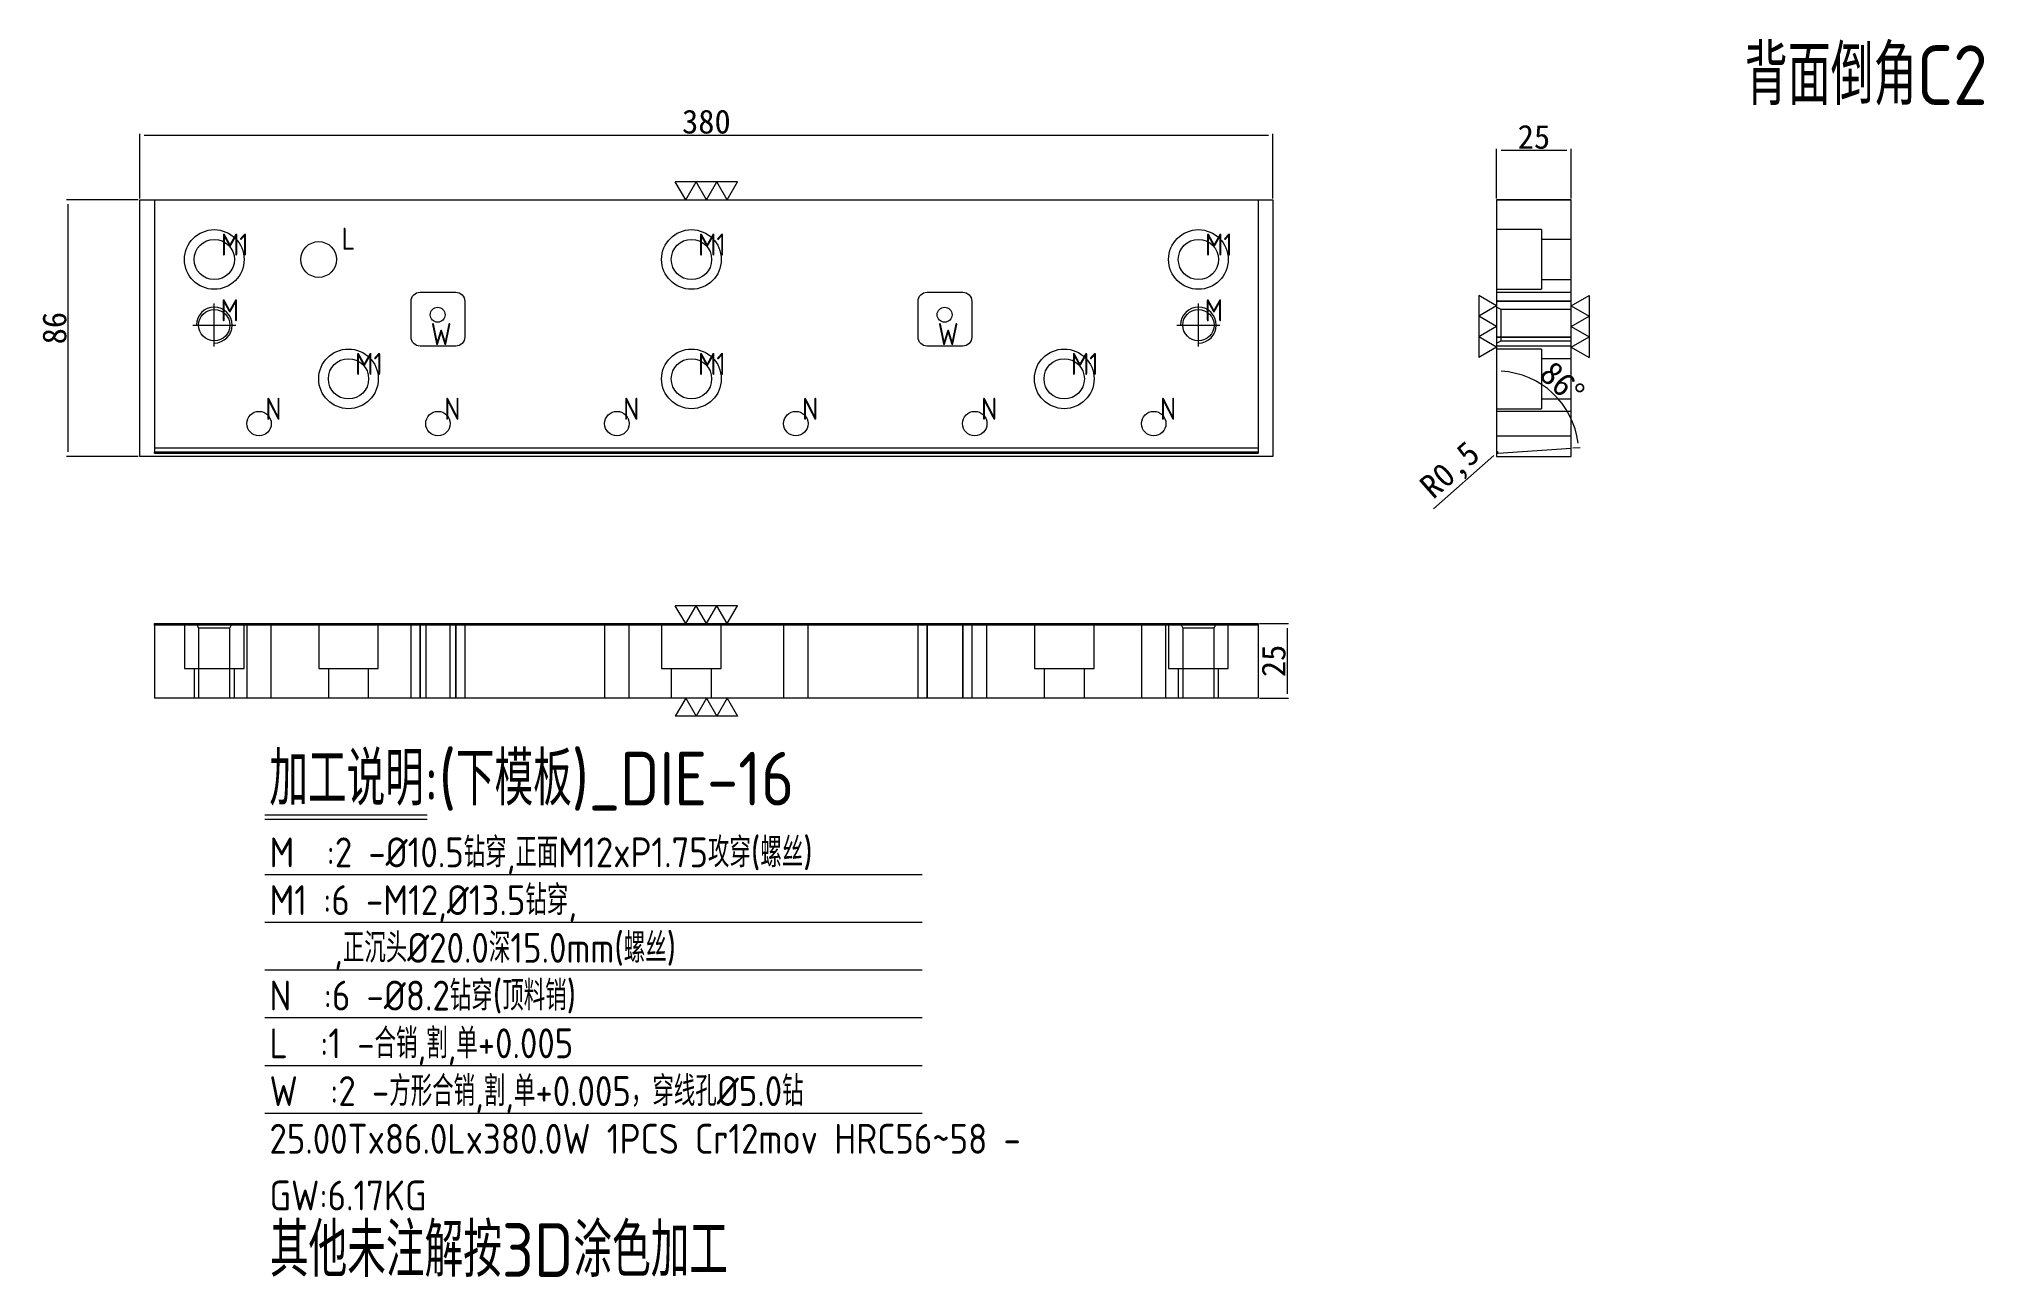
# Model space of a CAD drawing. Header units: millimetres. Extents: x 23722 to 24374, y 44812 to 45227.
import ezdxf

# ---------------------------------------------------------------- set-up
doc = ezdxf.new("R2010")
doc.units = ezdxf.units.MM
doc.linetypes.add('CENTER', pattern=[0])
doc.linetypes.add('DASHED', pattern=[0])
doc.layers.add('DIE', color=7, linetype='Continuous', true_color=0xffffff)
doc.layers.add('U1', color=7, linetype='Continuous', true_color=0xffffff)
doc.layers.add('dim', color=4, linetype='Continuous')
doc.styles.add('_PUG_ERP', font='txt')
doc.styles.add('gbenor', font='gbenor.shx', dxfattribs={"bigfont": 'gbcbig'})
doc.dimstyles.new('_PUG_ERP', dxfattribs={"dimtxt": 8, "dimasz": 1.5, "dimexe": 0.5, "dimexo": 0.5, "dimgap": 0.5, "dimtad": 1, "dimtxsty": '_PUG_ERP', "dimblk": 'CLOSEDBLANK', "dimcen": 0, "dimclrd": 4, "dimclre": 4, "dimclrt": 3, "dimazin": 3, "dimtfac": 1, "dimtmove": 0, "dimatfit": 3, "dimldrblk": 'CLOSEDBLANK', "dimlwd": 9, "dimlwe": 9})

# ---------------------------------------------------------------- blocks, each defined once
blk = doc.blocks.new('*D1266')
at = {"layer": 'Defpoints', "color": 0}
for p in [(24130.5, 45030.6), (24130.5, 45005.6), (24140.25, 45005.6)]:
    blk.add_point(p, dxfattribs=at)
at = {"layer": 'dim', "color": 4, "lineweight": 9}
for p, q in [((24131, 45030.6), (24140.75, 45030.6)), ((24140.25, 45029.1), (24140.25, 45007.1)), ((24131, 45005.6), (24140.75, 45005.6))]:
    blk.add_line(p, q, dxfattribs=at)
at = {"layer": 'dim', "color": 3, "lineweight": 18, "insert": (24135.75, 45018.1), "char_height": 8, "attachment_point": 5, "rotation": 90, "style": '_PUG_ERP'}
blk.add_mtext('25', dxfattribs=at)
blk = doc.blocks.new('_ClosedBlank')
blk = doc.blocks.new('*D1267')
at = {"layer": 'Defpoints', "color": 0}
for p in [(24135.5, 45194.31), (23755.5, 45172.64), (24135.5, 45172.64)]:
    blk.add_point(p, dxfattribs=at)
at = {"layer": 'dim', "color": 4, "lineweight": 9}
for p, q in [((23755.5, 45173.14), (23755.5, 45194.81)), ((23757, 45194.31), (24134, 45194.31)), ((24135.5, 45173.14), (24135.5, 45194.81))]:
    blk.add_line(p, q, dxfattribs=at)
at = {"layer": 'dim', "color": 3, "lineweight": 18, "insert": (23945.5, 45198.81), "char_height": 8, "attachment_point": 5, "style": '_PUG_ERP'}
blk.add_mtext('380', dxfattribs=at)
blk = doc.blocks.new('*D1268')
at = {"layer": 'Defpoints', "color": 0}
for p in [(23755.5, 45172.64), (23731.43, 45086.64), (23755.5, 45086.64)]:
    blk.add_point(p, dxfattribs=at)
at = {"layer": 'dim', "color": 4, "lineweight": 9}
for p, q in [((23755, 45172.64), (23730.93, 45172.64)), ((23731.43, 45171.14), (23731.43, 45088.14)), ((23755, 45086.64), (23730.93, 45086.64))]:
    blk.add_line(p, q, dxfattribs=at)
at = {"layer": 'dim', "color": 3, "lineweight": 18, "insert": (23726.93, 45129.64), "char_height": 8, "attachment_point": 5, "rotation": 90, "style": '_PUG_ERP'}
blk.add_mtext('86', dxfattribs=at)
blk = doc.blocks.new('*D1269')
at = {"layer": 'Defpoints', "color": 0}
for p in [(24210.5, 45189.2), (24210.5, 45172.64), (24235.5, 45172.64)]:
    blk.add_point(p, dxfattribs=at)
at = {"layer": 'dim', "color": 4, "lineweight": 9}
for p, q in [((24210.5, 45173.14), (24210.5, 45189.7)), ((24234, 45189.2), (24212, 45189.2)), ((24235.5, 45173.14), (24235.5, 45189.7))]:
    blk.add_line(p, q, dxfattribs=at)
at = {"layer": 'dim', "color": 3, "lineweight": 18, "insert": (24223, 45193.7), "char_height": 8, "attachment_point": 5, "style": '_PUG_ERP'}
blk.add_mtext('25', dxfattribs=at)
blk = doc.blocks.new('*D1270')
at = {"layer": 'Defpoints', "color": 0}
for p in [(24210.5, 45172.64), (24233.68, 45102.56), (24210.5, 45088.23), (24211.03, 45087.73), (24235.5, 45089.44)]:
    blk.add_point(p, dxfattribs=at)
at = {"layer": 'dim', "color": 4, "lineweight": 9}
blk.add_line((24235.99, 45089.48), (24238.46, 45089.65), dxfattribs=at)
blk.add_arc((24210.5, 45087.69), 27.54, 7.12155, 86.87845, dxfattribs=at)
at = {"layer": 'dim', "color": 3, "lineweight": 18, "insert": (24232.47, 45111.26), "char_height": 8, "attachment_point": 5, "rotation": 317, "style": '_PUG_ERP'}
blk.add_mtext('86%%d', dxfattribs=at)
blk = doc.blocks.new('*D1271')
at = {"layer": 'Defpoints', "color": 0}
for p in [(24210.62, 45087.9), (24211, 45088.23)]:
    blk.add_point(p, dxfattribs=at)
at = {"layer": 'dim', "color": 4, "lineweight": 9}
for p, q in [((24189.35, 45069.11), (24209.5, 45086.91)), ((24211, 45088.23), (24210.62, 45087.9))]:
    blk.add_line(p, q, dxfattribs=at)
at = {"layer": 'dim', "color": 3, "lineweight": 18, "insert": (24195.38, 45081.45), "char_height": 8, "attachment_point": 5, "rotation": 41.46548, "style": '_PUG_ERP'}
blk.add_mtext('R0,5', dxfattribs=at)

msp = doc.modelspace()

# ---------------------------------------------------------------- linework, layer by layer
at = {"layer": 'DIE', "color": 11, "linetype": 'Continuous', "lineweight": 18}
for p, q in [((23760.495, 45172.644), (23760.495, 45088.23)), ((23760.495, 45172.644), (24130.495, 45172.644)), ((24130.495, 45172.644), (24130.495, 45088.23)), ((24210.495, 45172.644), (24210.495, 45088.23)), ((24210.495, 45172.644), (24235.495, 45172.644)), ((24235.495, 45089.442), (24235.495, 45172.644)), ((23760.495, 45087.73), (23760.495, 45088.23)), ((23760.495, 45087.73), (24130.495, 45087.73)), ((24130.495, 45088.23), (24130.495, 45087.73)), ((24211.03, 45087.731), (24235.495, 45089.442)), ((23760.495, 45030.063), (23760.495, 45030.598)), ((23760.495, 45030.598), (24130.495, 45030.598)), ((23760.495, 45030.063), (23760.495, 45005.598)), ((24130.495, 45030.598), (24130.495, 45030.063)), ((24130.495, 45030.063), (24130.495, 45005.598)), ((24130.495, 45005.598), (23760.495, 45005.598))]:
    msp.add_line(p, q, dxfattribs=at)
at = {"layer": 'DIE', "color": 31, "linetype": 'DASHED', "lineweight": 13, "ltscale": 0.386393}
for p, q in [((24225.495, 45162.644), (24210.495, 45162.644)), ((24225.495, 45162.644), (24225.495, 45142.644)), ((24235.495, 45159.397), (24225.495, 45159.397)), ((24225.495, 45145.89), (24235.495, 45145.89)), ((24210.495, 45142.644), (24225.495, 45142.644)), ((24225.495, 45122.644), (24210.495, 45122.644)), ((24225.495, 45122.644), (24225.495, 45102.644)), ((24235.495, 45119.397), (24225.495, 45119.397)), ((24225.495, 45105.89), (24235.495, 45105.89)), ((24210.495, 45102.644), (24225.495, 45102.644)), ((24235.495, 45101.744), (24210.495, 45101.744)), ((24210.495, 45093.543), (24235.495, 45093.543)), ((23770.495, 45030.598), (23770.495, 45015.598)), ((23790.495, 45015.598), (23790.495, 45030.598)), ((23791.395, 45030.598), (23791.395, 45005.598)), ((23799.596, 45005.598), (23799.596, 45030.598)), ((23815.495, 45030.598), (23815.495, 45015.598)), ((23835.495, 45015.598), (23835.495, 45030.598)), ((23851.395, 45030.598), (23851.395, 45005.598)), ((23859.596, 45005.598), (23859.596, 45030.598)), ((23911.395, 45030.598), (23911.395, 45005.598)), ((23919.596, 45005.598), (23919.596, 45030.598)), ((23930.495, 45030.598), (23930.495, 45015.598)), ((23950.495, 45015.598), (23950.495, 45030.598)), ((23971.395, 45030.598), (23971.395, 45005.598)), ((23979.596, 45005.598), (23979.596, 45030.598)), ((24031.395, 45030.598), (24031.395, 45005.598)), ((24039.596, 45005.598), (24039.596, 45030.598)), ((24055.495, 45030.598), (24055.495, 45015.598)), ((24075.495, 45015.598), (24075.495, 45030.598)), ((24091.395, 45030.598), (24091.395, 45005.598)), ((24099.596, 45005.598), (24099.596, 45030.598)), ((24100.495, 45030.598), (24100.495, 45015.598)), ((24120.495, 45015.598), (24120.495, 45030.598)), ((23770.495, 45015.598), (23790.495, 45015.598)), ((23773.742, 45015.598), (23773.742, 45005.598)), ((23787.249, 45005.598), (23787.249, 45015.598)), ((23815.495, 45015.598), (23835.495, 45015.598)), ((23818.742, 45015.598), (23818.742, 45005.598)), ((23832.249, 45005.598), (23832.249, 45015.598)), ((23930.495, 45015.598), (23950.495, 45015.598)), ((23933.742, 45015.598), (23933.742, 45005.598)), ((23947.249, 45005.598), (23947.249, 45015.598)), ((24055.495, 45015.598), (24075.495, 45015.598)), ((24058.742, 45015.598), (24058.742, 45005.598)), ((24072.249, 45005.598), (24072.249, 45015.598)), ((24100.495, 45015.598), (24120.495, 45015.598)), ((24103.742, 45015.598), (24103.742, 45005.598)), ((24117.249, 45005.598), (24117.249, 45015.598))]:
    msp.add_line(p, q, dxfattribs=at)
at = {"layer": 'DIE', "color": 1, "linetype": 'CENTER', "lineweight": 18, "ltscale": 0.386393}
for p, q in [((23780.495, 45123.444), (23780.495, 45137.844)), ((24110.495, 45123.444), (24110.495, 45137.844)), ((23773.295, 45130.644), (23787.695, 45130.644)), ((24103.295, 45130.644), (24117.695, 45130.644))]:
    msp.add_line(p, q, dxfattribs=at)
at = {"layer": 'DIE', "color": 1, "linetype": 'DASHED', "lineweight": 13, "ltscale": 0.386393}
msp.add_line((24210.495, 45141.644), (24235.495, 45141.644), dxfattribs=at)
at = {"layer": 'DIE', "color": 155, "linetype": 'DASHED', "lineweight": 13, "ltscale": 0.386393}
for p, q in [((24210.495, 45138.644), (24235.495, 45138.644)), ((24235.495, 45138.644), (24210.495, 45138.644)), ((24210.495, 45138.644), (24235.495, 45138.644)), ((24235.495, 45138.644), (24210.495, 45138.644)), ((24235.495, 45126.644), (24210.495, 45126.644)), ((24210.495, 45126.644), (24235.495, 45126.644)), ((24235.495, 45126.644), (24210.495, 45126.644)), ((24210.495, 45126.644), (24235.495, 45126.644)), ((24130.495, 45087.731), (23760.495, 45087.731)), ((23849.495, 45005.598), (23849.495, 45030.598)), ((23849.495, 45030.598), (23849.495, 45005.598)), ((23861.495, 45030.598), (23861.495, 45005.598)), ((23861.495, 45005.598), (23861.495, 45030.598)), ((24019.495, 45005.598), (24019.495, 45030.598)), ((24019.495, 45030.598), (24019.495, 45005.598)), ((24031.495, 45030.598), (24031.495, 45005.598)), ((24031.495, 45005.598), (24031.495, 45030.598))]:
    msp.add_line(p, q, dxfattribs=at)
at = {"layer": 'DIE', "color": 5, "linetype": 'DASHED', "lineweight": 13, "ltscale": 0.386393}
for p, q in [((24211.989, 45135.897), (24210.495, 45136.644)), ((24235.495, 45135.897), (24211.989, 45135.897)), ((24211.989, 45130.644), (24211.989, 45135.897)), ((24211.989, 45125.391), (24211.989, 45130.644)), ((24210.495, 45124.644), (24211.989, 45125.391)), ((24211.989, 45125.391), (24235.495, 45125.391)), ((23774.495, 45030.598), (23775.242, 45029.104)), ((23775.242, 45029.104), (23775.242, 45005.598)), ((23785.748, 45029.104), (23775.242, 45029.104)), ((23785.748, 45029.104), (23786.495, 45030.598)), ((23785.748, 45005.598), (23785.748, 45029.104)), ((24104.495, 45030.598), (24105.242, 45029.104)), ((24105.242, 45029.104), (24105.242, 45005.598)), ((24115.748, 45029.104), (24105.242, 45029.104)), ((24115.748, 45029.104), (24116.495, 45030.598)), ((24115.748, 45005.598), (24115.748, 45029.104))]:
    msp.add_line(p, q, dxfattribs=at)
at = {"layer": 'DIE', "color": 11, "linetype": 'DASHED', "lineweight": 13, "ltscale": 0.386393}
for p, q in [((24235.495, 45123.644), (24210.495, 45123.644)), ((24130.495, 45089.442), (23760.495, 45089.442)), ((23846.495, 45005.598), (23846.495, 45030.598)), ((23864.495, 45030.598), (23864.495, 45005.598)), ((24016.495, 45005.598), (24016.495, 45030.598)), ((24034.495, 45030.598), (24034.495, 45005.598))]:
    msp.add_line(p, q, dxfattribs=at)
at = {"layer": 'DIE', "color": 155, "linetype": 'Continuous', "lineweight": 18}
for p, q in [((23760.495, 45088.23), (24130.495, 45088.23)), ((24130.495, 45030.063), (23760.495, 45030.063))]:
    msp.add_line(p, q, dxfattribs=at)
at = {"layer": 'DIE', "color": 1, "lineweight": 18}
for points in [[(23864.495, 45138.644), (23864.495, 45126.644, -0.4142136), (23861.495, 45123.644), (23849.495, 45123.644, -0.4142136), (23846.495, 45126.644), (23846.495, 45138.644, -0.4142136), (23849.495, 45141.644), (23861.495, 45141.644, -0.4142136)], [(24034.495, 45138.644), (24034.495, 45126.644, -0.4142136), (24031.495, 45123.644), (24019.495, 45123.644, -0.4142136), (24016.495, 45126.644), (24016.495, 45138.644, -0.4142136), (24019.495, 45141.644), (24031.495, 45141.644, -0.4142136)]]:
    msp.add_lwpolyline(points, format="xyb", close=True, dxfattribs=at)
at = {"layer": 'DIE', "color": 42, "linetype": 'Continuous', "lineweight": 18}
for centre, radius in [((23780.495, 45152.644), 10), ((23780.495, 45152.644), 6.753), ((23940.495, 45152.644), 10), ((23940.495, 45152.644), 6.753), ((24110.495, 45152.644), 10), ((24110.495, 45152.644), 6.753), ((23780.495, 45130.644), 5.253), ((23855.395, 45134.13), 2.5), ((24025.395, 45134.13), 2.5), ((24110.495, 45130.644), 5.253), ((23825.495, 45112.644), 10), ((23825.495, 45112.644), 6.753), ((23940.495, 45112.644), 10), ((23940.495, 45112.644), 6.753), ((24065.495, 45112.644), 10), ((24065.495, 45112.644), 6.753), ((23795.495, 45097.644), 4.101), ((23855.495, 45097.644), 4.101), ((23915.495, 45097.644), 4.101), ((23975.495, 45097.644), 4.101), ((24035.495, 45097.644), 4.101), ((24095.495, 45097.644), 4.101)]:
    msp.add_circle(centre, radius, dxfattribs=at)
at = {"layer": 'DIE', "color": 1, "lineweight": 18}
msp.add_circle((23815.495, 45152.644), 6, dxfattribs=at)
at = {"layer": 'DIE', "color": 42, "linetype": 'Continuous', "lineweight": 18}
for centre in [(23780.495, 45130.644), (24110.495, 45130.644)]:
    msp.add_arc(centre, 6, 270, 180, dxfattribs=at)
at = {"layer": 'DIE', "color": 11, "linetype": 'Continuous', "lineweight": 18}
msp.add_arc((24210.995, 45088.23), 0.5, 180, 274, dxfattribs=at)
at = {"layer": 'dim', "color": 20, "linetype": 'Continuous', "lineweight": 18}
for p, q in [((23938.558, 45172.644), (23935.089, 45178.652)), ((23955.902, 45178.652), (23935.089, 45178.652)), ((23938.558, 45172.644), (23942.027, 45178.652)), ((23945.495, 45172.644), (23942.027, 45178.652)), ((23945.495, 45172.644), (23948.964, 45178.652)), ((23952.433, 45172.644), (23948.964, 45178.652)), ((23952.433, 45172.644), (23955.902, 45178.652)), ((24210.495, 45137.124), (24204.488, 45140.593)), ((24204.488, 45140.593), (24204.488, 45119.78)), ((24210.495, 45137.124), (24204.488, 45133.655)), ((24235.495, 45137.124), (24241.503, 45140.593)), ((24235.495, 45137.124), (24241.503, 45133.655)), ((24241.503, 45140.593), (24241.503, 45119.78)), ((24210.495, 45130.187), (24204.488, 45133.655)), ((24235.495, 45130.187), (24241.503, 45133.655)), ((24210.495, 45130.187), (24204.488, 45126.718)), ((24210.495, 45123.249), (24204.488, 45126.718)), ((24235.495, 45130.187), (24241.503, 45126.718)), ((24235.495, 45123.249), (24241.503, 45126.718)), ((24210.495, 45123.249), (24204.488, 45119.78)), ((24235.495, 45123.249), (24241.503, 45119.78)), ((23938.558, 45030.598), (23935.089, 45036.606)), ((23955.902, 45036.606), (23935.089, 45036.606)), ((23938.558, 45030.598), (23942.027, 45036.606)), ((23945.495, 45030.598), (23942.027, 45036.606)), ((23945.495, 45030.598), (23948.964, 45036.606)), ((23952.433, 45030.598), (23948.964, 45036.606)), ((23952.433, 45030.598), (23955.902, 45036.606)), ((23938.558, 45005.598), (23935.089, 44999.59)), ((23938.558, 45005.598), (23942.027, 44999.59)), ((23945.495, 45005.598), (23942.027, 44999.59)), ((23945.495, 45005.598), (23948.964, 44999.59)), ((23952.433, 45005.598), (23948.964, 44999.59)), ((23952.433, 45005.598), (23955.902, 44999.59)), ((23955.902, 44999.59), (23935.089, 44999.59))]:
    msp.add_line(p, q, dxfattribs=at)
at = {"layer": 'dim', "color": 8, "linetype": 'Continuous', "lineweight": 18}
for p, q in [((23797.495, 44966.53), (23851.927, 44966.53)), ((23797.495, 44965.03), (23851.927, 44965.03)), ((23797.495, 44946.53), (24017.815, 44946.53)), ((23797.495, 44930.53), (24017.815, 44930.53)), ((23797.495, 44914.53), (24017.815, 44914.53)), ((23797.495, 44898.53), (24017.815, 44898.53)), ((23797.495, 44882.53), (24017.815, 44882.53)), ((23797.495, 44866.53), (24017.815, 44866.53))]:
    msp.add_line(p, q, dxfattribs=at)
at = {"layer": 'dim', "color": 252, "lineweight": 18}
msp.add_lwpolyline([(23755.495, 45086.644), (23755.495, 45172.644), (24135.495, 45172.644), (24135.495, 45086.644)], close=True, dxfattribs=at)
at = {"layer": 'dim', "color": 252, "linetype": 'DASHED', "lineweight": 18, "ltscale": 0.386393}
msp.add_lwpolyline([(24210.495, 45086.644), (24235.495, 45086.644), (24235.495, 45172.644), (24210.495, 45172.644)], close=True, dxfattribs=at)

# ---------------------------------------------------------------- texts
at = {"layer": 'dim', "color": 4, "lineweight": 18, "style": 'gbenor'}
for s, height, p in [('L', 7.4, (23823.169, 45155.915)), ('M1', 7.4, (23782.72, 45153.949)), ('M1', 7.4, (23942.72, 45153.949)), ('M1', 7.4, (24112.72, 45153.949)), ('M', 7.4, (23782.64, 45131.909)), ('M', 7.4, (24112.64, 45131.909)), ('W', 7.4, (23853.065, 45123.949)), ('W', 7.4, (24023.065, 45123.949)), ('M1', 7.4, (23827.72, 45113.949)), ('M1', 7.4, (23942.72, 45113.949)), ('M1', 7.4, (24067.72, 45113.949)), ('N', 7.4, (23797.602, 45098.89)), ('N', 7.4, (23857.602, 45098.89)), ('N', 7.4, (23917.602, 45098.89)), ('N', 7.4, (23977.602, 45098.89)), ('N', 7.4, (24037.602, 45098.89)), ('N', 7.4, (24097.602, 45098.89)), ('加工说明:(下模板)_DIE-16', 18, (23798.957, 44969.637)), ('M  :2 -%%c10.5钻穿,正面M12xP1.75攻穿(螺丝)', 10, (23798.995, 44948.923)), ('M1 :6 -M12,%%c13.5钻穿,', 10, (23798.995, 44932.923)), ('    ,正沉头%%c20.0深15.0mm(螺丝)', 10, (23798.995, 44916.923)), ('N  :6 -%%c8.2钻穿(顶料销)', 10, (23798.995, 44900.923)), ('25.00Tx86.0Lx380.0W 1PCS Cr12mov HRC56~58 - ', 10, (23798.995, 44852.923)), ('GW:6.17KG ', 10, (23798.995, 44833.923))]:
    msp.add_text(s, height=height, dxfattribs=at).set_placement(p)
at = {"layer": 'dim', "color": 1, "lineweight": 18, "style": 'gbenor'}
for s, p in [('L  :1 -合销,割,单+0.005', (23798.995, 44884.923)), ('W  :2 -方形合销,割,单+0.005，穿线孔%%c5.0钻', (23798.995, 44868.923))]:
    msp.add_text(s, height=10, dxfattribs=at).set_placement(p)
at = {"layer": 'dim', "color": 21, "lineweight": 18, "style": 'gbenor'}
msp.add_text('其他未注解按3D涂色加工', height=18, dxfattribs=at).set_placement((23799.163, 44811.637))
at = {"layer": 'U1', "color": 3, "lineweight": 18, "style": 'gbenor'}
msp.add_text('背面倒角C2', height=20, dxfattribs=at).set_placement((24293.698, 45204.425))

# ---------------------------------------------------------------- dimensions: what is measured, and where the dimension line sits
at = {"layer": 'dim', "lineweight": 18}
for base, p1, p2, picture, middle in [((24135.495, 45194.307), (23755.495, 45172.644), (24135.495, 45172.644), '*D1267', (23945.495, 45198.807)), ((24210.495, 45189.198), (24235.495, 45172.644), (24210.495, 45172.644), '*D1269', (24222.995, 45193.698))]:
    dim = msp.add_linear_dim(base=base, p1=p1, p2=p2, dimstyle='_PUG_ERP', dxfattribs=at)
    dim.commit()
    dim.dimension.update_dxf_attribs({"geometry": picture, "text_midpoint": middle})
for base, p1, p2, picture, middle in [((23731.433, 45086.644), (23755.495, 45172.644), (23755.495, 45086.644), '*D1268', (23726.933, 45129.644)), ((24140.245, 45005.598), (24130.495, 45030.598), (24130.495, 45005.598), '*D1266', (24135.745, 45018.098))]:
    dim = msp.add_linear_dim(base=base, p1=p1, p2=p2, angle=90, dimstyle='_PUG_ERP', dxfattribs=at)
    dim.commit()
    dim.dimension.update_dxf_attribs({"geometry": picture, "text_midpoint": middle})
dim = msp.add_angular_dim_2l(base=(24233.676, 45102.556), line1=((24210.495, 45172.644), (24210.495, 45088.23)), line2=((24211.03, 45087.731), (24235.495, 45089.442)), dimstyle='_PUG_ERP', dxfattribs=at)
dim.commit()
dim.dimension.update_dxf_attribs({"geometry": '*D1270', "text_midpoint": (24232.474, 45111.262)})
dim = msp.add_radius_dim(center=(24210.995, 45088.23), mpoint=(24210.621, 45087.898), dimstyle='_PUG_ERP', dxfattribs=at)
dim.commit()
dim.dimension.update_dxf_attribs({"geometry": '*D1271', "text_midpoint": (24195.379, 45081.452)})

doc.saveas('drawing.dxf')
